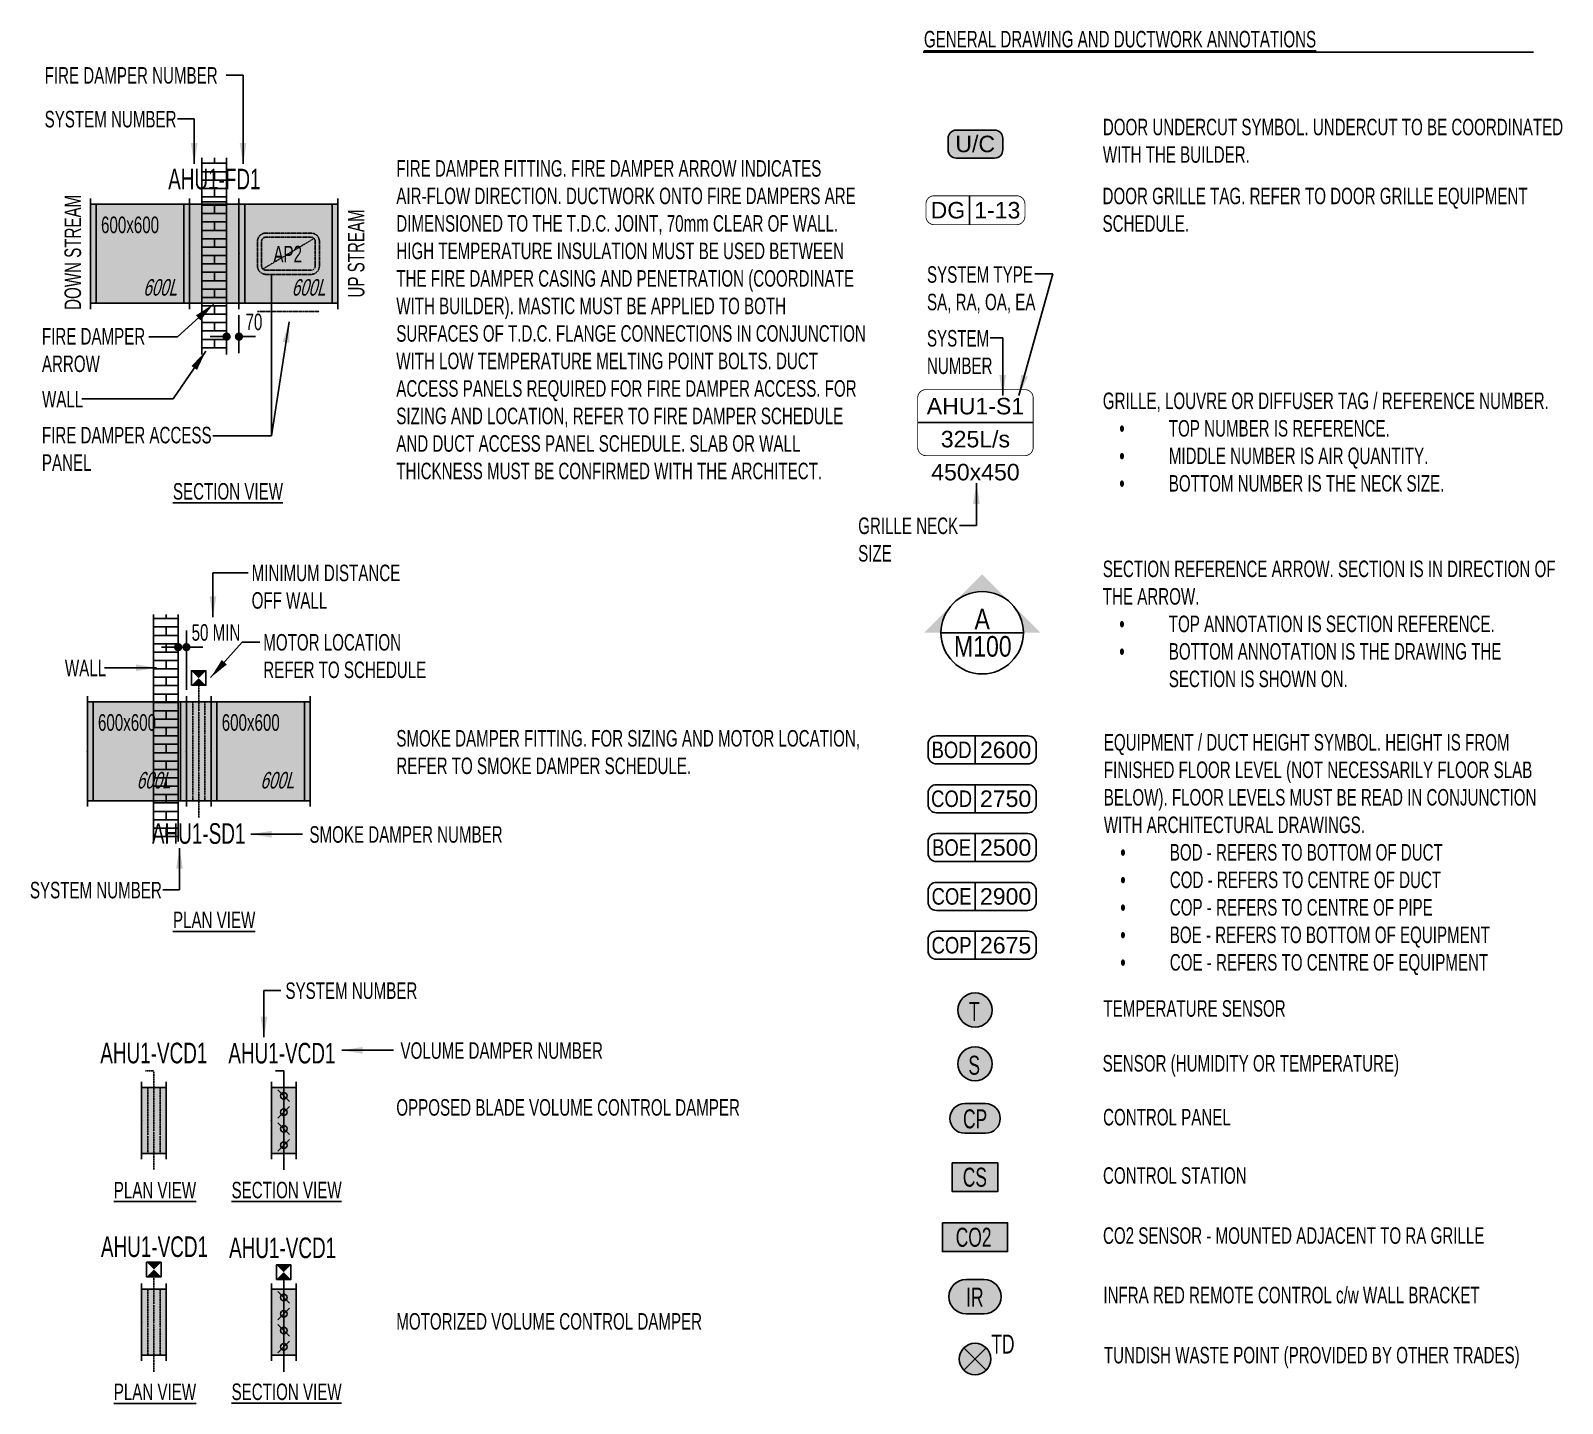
# Model space of a CAD drawing. Header units: millimetres. Extents: x 141 to 153906, y 19826 to 64501.
# Drawn here: x 25996 to 35280, y 48179 to 56498 of the extents above; entities that cross this region are included whole.
import ezdxf
from ezdxf.enums import TextEntityAlignment as Align

# ---------------------------------------------------------------- set-up
doc = ezdxf.new("R2010")
doc.units = ezdxf.units.MM
for name, pattern in [('Flex', [0.4, 0, -0.4]), ('HD', [3.3, 1.8, -1.5]), ('Ins', [1, 0.5, -0.5]), ('Vsdd', [3.55, 1.5, -0.85, 0.35, -0.85])]:
    doc.linetypes.add(name, pattern=pattern)
for name, color, linetype in [('Hvac-Dim', 7, 'Continuous'), ('Hvac-Door Undercut Layer', 7, 'Continuous'), ('Hvac-FireDamper', 4, 'Continuous'), ('Hvac-GrilleTag', 1, 'Continuous'), ('Hvac-Legend', 7, 'Continuous'), ('Hvac-Notes', 7, 'Continuous'), ('Hvac-SectionArrow', 3, 'Continuous'), ('Hvac-TagHeights', 14, 'Continuous'), ('Hvaccont', 7, 'Continuous'), ('Hvacduct-ra', 210, 'Continuous'), ('Hvacduct-ra-Shading', 223, 'Continuous'), ('Hvacduct-sa', 160, 'Continuous'), ('Hvacduct-sa-Shading', 163, 'Continuous'), ('HvacDuctText', 7, 'Continuous'), ('Hvacelec', 7, 'Continuous'), ('Hvacequip', 4, 'Continuous'), ('Hvacequip-Shading', 254, 'Continuous'), ('Xref-WallHatch', 254, 'Continuous'), ('Xref-Walls', 8, 'Continuous')]:
    doc.layers.add(name, color=color, linetype=linetype)
doc.styles.add('_Arial', font='arial.ttf')
doc.styles.add('Arial', font='ARIALN.TTF', dxfattribs={"width": 0.8})
doc.styles.add('Arial Narrow', font='ARIALN.TTF', dxfattribs={"width": 0.9, "height": 200})
doc.styles.add('Arial Narrow_1', font='ARIALN.TTF', dxfattribs={"height": 250})
doc.styles.add('HVACS', font='ARIALN.TTF', dxfattribs={"width": 0.8})
doc.styles.add('ROMAND', font='romand')
doc.styles.add('ROMANS', font='romans')
doc.dimstyles.new('ISO-25', dxfattribs={"dimtxt": 2.5, "dimasz": 2.5, "dimexe": 1.25, "dimexo": 0.625, "dimtad": 1, "dimtxsty": 'Standard', "dimcen": 2.5, "dimadec": 0, "dimazin": 0, "dimtfac": 1, "dimtmove": 0, "dimatfit": 3, "dimfxl": 1, "dimarcsym": 0})
doc.dimstyles.new('Standard 100', dxfattribs={"dimscale": 50, "dimtxt": 2, "dimasz": 1, "dimexe": 2, "dimexo": 0.63, "dimgap": 0.63, "dimtad": 1, "dimdec": 0, "dimrnd": 5, "dimzin": 0, "dimdsep": 46, "dimtxsty": 'Arial', "dimblk": 'DOT', "dimcen": 0.09, "dimclrd": 1, "dimclre": 1, "dimclrt": 256, "dimadec": 0, "dimazin": 0, "dimtfac": 1, "dimtdec": 0, "dimtofl": 0, "dimtmove": 0, "dimatfit": 3, "dimfxl": 1, "dimtolj": 1, "dimtzin": 0, "dimarcsym": 0})

# ---------------------------------------------------------------- blocks, each defined once
blk = doc.blocks.new('_Dot')
at = {"color": 0, "linetype": 'ByBlock', "lineweight": -2}
blk.add_line((-0.5, 0), (-1, 0), dxfattribs=at)
at = {"color": 0, "linetype": 'ByBlock', "const_width": 0.5}
blk.add_lwpolyline([(-0.25, 0, 1), (0.25, 0, 1)], format="xyb", close=True, dxfattribs=at)
blk = doc.blocks.new('*D330')
at = {"layer": 'Defpoints', "color": 0, "transparency": 16777216}
for p in [(27183.6, 54811.1), (27258.6, 54811.1), (27183.6, 54643.7)]:
    blk.add_point(p, dxfattribs=at)
at = {"layer": 'Hvac-Dim', "color": 1, "lineweight": -2, "transparency": 16777216}
for p, q in [((27183.6, 54773.6), (27183.6, 54543.7)), ((27258.6, 54773.6), (27258.6, 54543.7)), ((27133.6, 54643.7), (27083.6, 54643.7)), ((27308.6, 54643.7), (27358.6, 54643.7))]:
    blk.add_line(p, q, dxfattribs=at)
at = {"layer": 'Hvac-Dim', "color": 1, "lineweight": -2, "transparency": 16777216, "xscale": 50, "yscale": 50, "zscale": 50}
blk.add_blockref('_Dot', (27183.6, 54643.7), dxfattribs=at)
at = {"layer": 'Hvac-Dim', "color": 1, "lineweight": -2, "transparency": 16777216, "xscale": 50, "yscale": 50, "zscale": 50, "rotation": 180}
blk.add_blockref('_Dot', (27258.6, 54643.7), dxfattribs=at)
at = {"layer": 'Hvac-Dim', "transparency": 16777216, "insert": (27349.4, 54732.2), "char_height": 100, "attachment_point": 5, "style": 'Arial'}
blk.add_mtext('\\A1;\\A1;70', dxfattribs=at)
blk = doc.blocks.new('*D338')
at = {"layer": 'Defpoints', "color": 0, "transparency": 16777216}
for p in [(26890.1, 52761.8), (26890.1, 52465.3), (26940.1, 52465.3)]:
    blk.add_point(p, dxfattribs=at)
at = {"layer": 'Hvac-Dim', "color": 1, "lineweight": -2, "transparency": 16777216}
for p, q in [((26890.1, 52502.8), (26890.1, 52861.8)), ((26940.1, 52502.8), (26940.1, 52861.8)), ((26840.1, 52761.8), (26790.1, 52761.8)), ((26990.1, 52761.8), (27040.1, 52761.8))]:
    blk.add_line(p, q, dxfattribs=at)
at = {"layer": 'Hvac-Dim', "color": 1, "lineweight": -2, "transparency": 16777216, "xscale": 50, "yscale": 50, "zscale": 50}
blk.add_blockref('_Dot', (26890.1, 52761.8), dxfattribs=at)
at = {"layer": 'Hvac-Dim', "color": 1, "lineweight": -2, "transparency": 16777216, "xscale": 50, "yscale": 50, "zscale": 50, "rotation": 180}
blk.add_blockref('_Dot', (26940.1, 52761.8), dxfattribs=at)
at = {"layer": 'Hvac-Dim', "transparency": 16777216, "insert": (27119.4, 52850.3), "char_height": 100, "attachment_point": 5, "style": 'Arial'}
blk.add_mtext('\\A1;\\A1;50 MIN', dxfattribs=at)
blk = doc.blocks.new('SSSS')
at = {"layer": 'Hvac-TagHeights', "linetype": 'Continuous'}
blk.add_line((-370.6, -85), (-370.6, 85), dxfattribs=at)
blk.add_lwpolyline([(-654.8, -35, 0.414214), (-604.8, -85), (-50, -85, 0.414214), (0, -35), (0, 35, 0.414214), (-50, 85), (-604.8, 85, 0.414214), (-654.8, 35)], format="xyb", close=True, dxfattribs=at)
at = {"layer": 'Hvac-TagHeights', "style": '_Arial', "width": 0.8}
blk.add_attdef('COD', text='', height=100, dxfattribs=at).set_placement((-512.7, 0), align=Align.MIDDLE_CENTER)
at = {"layer": 'Hvac-TagHeights', "style": '_Arial'}
blk.add_attdef('HGT', text='', height=100, dxfattribs=at).set_placement((-185.3, 0), align=Align.MIDDLE_CENTER)
blk = doc.blocks.new('Grille Tag')
at = {"layer": 'Hvac-GrilleTag', "color": 1}
blk.add_line((-350, 0), (350, 0), dxfattribs=at)
at = {"layer": 'Hvac-GrilleTag', "color": 1, "const_width": 5}
blk.add_lwpolyline([(-300, 200), (300, 200, -0.414214), (350, 150), (350, -150, -0.414214), (300, -200), (-300, -200, -0.414214), (-350, -150), (-350, 150, -0.414214)], format="xyb", close=True, dxfattribs=at)
at = {"style": '_Arial'}
for tag, p in [('TAGNO', (0, 100)), ('L/S', (0, -100)), ('SIZE', (0, -300))]:
    blk.add_attdef(tag, text='', height=100, dxfattribs=at).set_placement(p, align=Align.MIDDLE_CENTER)
blk = doc.blocks.new('DG Tag')
at = {"layer": 'Hvac-GrilleTag', "color": 1}
blk.add_line((0, 87.5), (0, -87.5), dxfattribs=at)
at = {"layer": 'Hvac-GrilleTag', "color": 1, "const_width": 5}
blk.add_lwpolyline([(285.1, 87.5), (-214.9, 87.5, 0.414214), (-264.9, 37.5), (-264.9, -37.5, 0.414214), (-214.9, -87.5), (285.1, -87.5, 0.414214), (335.1, -37.5), (335.1, 37.5, 0.414214)], format="xyb", close=True, dxfattribs=at)
at = {"color": 7, "style": '_Arial'}
blk.add_text('DG', height=100, dxfattribs=at).set_placement((-236.4, -49.9))
blk.add_attdef('NO', text='', height=100, dxfattribs=at).set_placement((167.5, 0), align=Align.MIDDLE_CENTER)
blk = doc.blocks.new('FLL-7D93')
at = {"layer": 'Hvacduct-ra', "color": 8, "linetype": 'Continuous', "flags": 128}
blk.add_lwpolyline([(0, -335), (0, -300), (35, -300), (35, 300), (0, 300), (0, 335)], dxfattribs=at)
blk = doc.blocks.new('FLR-7D9C')
at = {"layer": 'Hvacduct-ra', "color": 8, "linetype": 'Continuous', "flags": 128}
blk.add_lwpolyline([(0, -335), (0, -300), (-35, -300), (-35, 300), (0, 300), (0, 335)], dxfattribs=at)
blk = doc.blocks.new('FLL-810B')
at = {"layer": 'Hvacduct-sa', "color": 8, "linetype": 'Continuous', "flags": 128}
blk.add_lwpolyline([(0, -335), (0, -300), (35, -300), (35, 300), (0, 300), (0, 335)], dxfattribs=at)
blk = doc.blocks.new('FLR-8114')
at = {"layer": 'Hvacduct-sa', "color": 8, "linetype": 'Continuous', "flags": 128}
blk.add_lwpolyline([(0, -335), (0, -300), (-35, -300), (-35, 300), (0, 300), (0, 335)], dxfattribs=at)
blk = doc.blocks.new('FLL-80BA')
at = {"layer": 'Hvacduct-sa', "color": 8, "linetype": 'Continuous', "flags": 128}
blk.add_lwpolyline([(0, -335), (0, -300), (35, -300), (35, 300), (0, 300), (0, 335)], dxfattribs=at)
blk = doc.blocks.new('FLR-80C3')
at = {"layer": 'Hvacduct-sa', "color": 8, "linetype": 'Continuous', "flags": 128}
blk.add_lwpolyline([(0, -335), (0, -300), (-35, -300), (-35, 300), (0, 300), (0, 335)], dxfattribs=at)
blk = doc.blocks.new('B286')
at = {"layer": 'Hvacequip', "color": 8, "linetype": 'Continuous'}
for p, q in [((-35.4, -14.6), (35.4, -85.4)), ((-35.4, -185.4), (35.4, -114.6))]:
    blk.add_line(p, q, dxfattribs=at)
for centre in [(0, -50), (0, -150)]:
    blk.add_circle(centre, 20, dxfattribs=at)
blk = doc.blocks.new('B295')
at = {"layer": 'Hvacequip', "color": 8, "linetype": 'Continuous'}
for p, q in [((-35.4, -14.6), (35.4, -85.4)), ((-35.4, -185.4), (35.4, -114.6))]:
    blk.add_line(p, q, dxfattribs=at)
for centre in [(0, -50), (0, -150)]:
    blk.add_circle(centre, 20, dxfattribs=at)
blk = doc.blocks.new('isoB2A6')
at = {"layer": 'Hvacelec', "color": 4, "linetype": 'Continuous'}
blk.add_lwpolyline([(31.2, 259.4), (31.2, 346.9), (118.7, 346.9), (118.7, 259.4)], close=True, dxfattribs=at)
blk.add_solid([(31.2, 259.4), (118.7, 259.4), (118.7, 346.9), (31.2, 346.9)], dxfattribs=at)
at = {"layer": 'Hvacelec', "color": 4, "linetype": 'Ins', "style": 'ROMAND'}
blk.add_text('a', height=0.005, dxfattribs=at).set_placement((31.2, 259.4))
at = {"layer": 'Hvacelec', "color": 4, "linetype": 'Vsdd', "style": 'ROMANS'}
blk.add_text('a', height=0.005, dxfattribs=at).set_placement((75.5, 259.4))
at = {"layer": 'Hvacelec', "color": 4, "linetype": 'Flex', "style": 'ROMANS'}
blk.add_text('a', height=0.005, dxfattribs=at).set_placement((118.7, 259.4))
blk = doc.blocks.new('isoB23E')
at = {"layer": 'Hvacelec', "color": 4, "linetype": 'Continuous'}
blk.add_lwpolyline([(31, 275.7), (31, 363.2), (118.5, 363.2), (118.5, 275.7)], close=True, dxfattribs=at)
blk.add_solid([(31, 275.7), (118.5, 275.7), (118.5, 363.2), (31, 363.2)], dxfattribs=at)
at = {"layer": 'Hvacelec', "color": 4, "linetype": 'Ins', "style": 'ROMAND'}
blk.add_text('a', height=0.005, dxfattribs=at).set_placement((31, 275.7))
at = {"layer": 'Hvacelec', "color": 4, "linetype": 'Vsdd', "style": 'ROMANS'}
blk.add_text('a', height=0.005, dxfattribs=at).set_placement((75.2, 275.7))
at = {"layer": 'Hvacelec', "color": 4, "linetype": 'Flex', "style": 'ROMANS'}
blk.add_text('a', height=0.005, dxfattribs=at).set_placement((118.5, 275.7))
blk = doc.blocks.new('B2E0')
at = {"layer": 'Hvacequip', "color": 8, "linetype": 'Continuous'}
for p, q in [((-35.4, -14.6), (35.4, -85.4)), ((-35.4, -185.4), (35.4, -114.6))]:
    blk.add_line(p, q, dxfattribs=at)
for centre in [(0, -50), (0, -150)]:
    blk.add_circle(centre, 20, dxfattribs=at)
blk = doc.blocks.new('B2EF')
at = {"layer": 'Hvacequip', "color": 8, "linetype": 'Continuous'}
for p, q in [((-35.4, -14.6), (35.4, -85.4)), ((-35.4, -185.4), (35.4, -114.6))]:
    blk.add_line(p, q, dxfattribs=at)
for centre in [(0, -50), (0, -150)]:
    blk.add_circle(centre, 20, dxfattribs=at)
blk = doc.blocks.new('iso8193')
at = {"layer": 'Hvacelec', "color": 4, "linetype": 'Continuous'}
blk.add_lwpolyline([(30.8, 400.5), (30.8, 488), (118.3, 488), (118.3, 400.5)], close=True, dxfattribs=at)
blk.add_solid([(30.8, 400.5), (118.3, 400.5), (118.3, 488), (30.8, 488)], dxfattribs=at)
at = {"layer": 'Hvacelec', "color": 4, "linetype": 'Ins', "style": 'ROMAND'}
blk.add_text('a', height=0.005, dxfattribs=at).set_placement((30.8, 400.5))
at = {"layer": 'Hvacelec', "color": 4, "linetype": 'Vsdd', "style": 'ROMANS'}
blk.add_text('a', height=0.005, dxfattribs=at).set_placement((75.1, 400.5))
at = {"layer": 'Hvacelec', "color": 4, "linetype": 'Flex', "style": 'ROMANS'}
blk.add_text('a', height=0.005, dxfattribs=at).set_placement((118.3, 400.5))
blk = doc.blocks.new('Section Arrow')
at = {"layer": 'Hvac-Notes', "color": 1}
blk.add_line((31792, 10204), (31187, 10204), dxfattribs=at)
at = {"style": '_Arial', "width": 0.8}
for tag, p in [('SECT', (31481, 10318)), ('DWG', (31494, 10089))]:
    blk.add_attdef(tag, text='', height=167, dxfattribs=at).set_placement(p, align=Align.MIDDLE_CENTER)

msp = doc.modelspace()

# ---------------------------------------------------------------- hatches: boundary and pattern name
at = {"layer": 'Hvac-Door Undercut Layer', "linetype": 'Continuous'}
msp.add_hatch(color=223, dxfattribs=at).paths.add_polyline_path([(31556.5, 55775.7, 0.414214), (31606.5, 55725.7), (31838.3, 55725.7, 0.414214), (31888.3, 55775.7), (31888.3, 55845.7, 0.414214), (31838.3, 55895.7), (31606.5, 55895.7, 0.414214), (31556.5, 55845.7)])
at = {"layer": 'Hvac-SectionArrow'}
h = msp.add_hatch(color=4, dxfattribs=at)
h.paths.add_polyline_path([(31939.7, 53025.7, 0.198912), (31763.3, 53098.8, 0.198912), (31586.8, 53025.7), (31763.3, 53202.2)])
h.paths.add_polyline_path([(32116.2, 52849.2), (32012.8, 52849.2, 0.198912), (31939.7, 53025.7)])
h.paths.add_polyline_path([(31586.8, 53025.7, 0.198912), (31513.7, 52849.2), (31410.3, 52849.2)])
at = {"layer": 'Hvaccont', "linetype": 'Continuous'}
for points in [[(31823.8, 50562.3, 1), (31616.3, 50562.3, 1)], [(31823.8, 50236.8, 1), (31616.3, 50236.8, 1)], [(31857.9, 49637.2), (31582.3, 49637.2), (31582.3, 49462.3), (31857.9, 49462.3)], [(31917.4, 49273.2), (31522.7, 49273.2), (31522.7, 49098.3), (31917.4, 49098.3)], [(31665.5, 48721.5), (31774.6, 48721.5, 1), (31774.6, 48929), (31665.5, 48929, 1)], [(31815.4, 48447.4, 1), (31624.8, 48447.4, 1)]]:
    msp.add_hatch(color=111, dxfattribs=at).paths.add_polyline_path(points)
at = {"layer": 'Hvaccont'}
msp.add_hatch(color=111, dxfattribs=at).paths.add_polyline_path([(31657.6, 49815.9), (31782.6, 49815.9, 1), (31782.6, 49995.9), (31657.6, 49995.9, 1)])
at = {"layer": 'Xref-WallHatch'}
h = msp.add_hatch(dxfattribs=at)
h.set_pattern_fill('BRICK_STRBOND', color=256, style=0)
h.set_pattern_definition([(0, (-12106.24, 829.965), (0, 50.8), []), (90, (-12106.24, 829.96), (-101.6, 50.8), [50.8, -50.8])])
edge = h.paths.add_edge_path()
edge.add_line((27033.6, 55726.4), (27183.6, 55726.4))
edge.add_line((27033.6, 54535.5), (27033.6, 55726.4))
edge.add_line((27033.6, 54535.5), (27183.6, 54535.5))
edge.add_line((27183.6, 54535.5), (27183.6, 55726.4))
h = msp.add_hatch(dxfattribs=at)
h.set_pattern_fill('BRICK_STRBOND', color=256, style=0)
h.set_pattern_definition([(0, (-12399.78, -2335.52), (0, 50.8), []), (90, (-12399.78, -2335.52), (-101.6, 50.8), [50.8, -50.8])])
edge = h.paths.add_edge_path()
edge.add_line((26740.1, 52959.8), (26890.1, 52959.8))
edge.add_line((26740.1, 51584.7), (26740.1, 52959.8))
edge.add_line((26740.1, 51584.7), (26890.1, 51584.7))
edge.add_line((26890.1, 51584.7), (26890.1, 52959.8))

# ---------------------------------------------------------------- linework, layer by layer
for p in [(26958.6, 55146.1, 635), (26940.1, 52130.3, 635), (26668.1, 49893.2), (27454.9, 49893.2), (26668.1, 48670.8), (27454.9, 48670.8)]:
    msp.add_point(p)
at = {"layer": 'Hvac-Door Undercut Layer', "color": 1, "linetype": 'Continuous'}
for p, q in [((31606.5, 55895.7), (31838.3, 55895.7)), ((31556.5, 55775.7), (31556.5, 55845.7)), ((31888.3, 55845.7), (31888.3, 55775.7)), ((31838.3, 55725.7), (31606.5, 55725.7))]:
    msp.add_line(p, q, dxfattribs=at)
for centre, start, end in [((31606.5, 55845.7), 90, 180), ((31838.3, 55845.7), 0, 90), ((31606.5, 55775.7), 180, 270), ((31838.3, 55775.7), 270, 0)]:
    msp.add_arc(centre, 50, start, end, dxfattribs=at)
at = {"layer": 'Hvac-FireDamper', "color": 1, "linetype": 'HD'}
for p, q in [((27403.5, 55053.4, 635), (27713.8, 55238.7, 635)), ((27371.1, 54796.1, 635), (27746.1, 54796.1, 635))]:
    msp.add_line(p, q, dxfattribs=at)
at = {"layer": 'Hvac-FireDamper', "linetype": 'HD'}
msp.add_lwpolyline([(27421.1, 55271.1, 0.414214), (27371.1, 55221.1), (27371.1, 55071.1, 0.414214), (27421.1, 55021.1), (27696.1, 55021.1, 0.414214), (27746.1, 55071.1), (27746.1, 55221.1, 0.414214), (27696.1, 55271.1)], format="xyb", close=True, dxfattribs=at)
at = {"layer": 'Hvac-FireDamper', "color": 1, "linetype": 'HD'}
msp.add_lwpolyline([(27421.1, 55246.1, 0.414214), (27396.1, 55221.1), (27396.1, 55071.1, 0.414214), (27421.1, 55046.1), (27696.1, 55046.1, 0.414214), (27721.1, 55071.1), (27721.1, 55221.1, 0.414214), (27696.1, 55246.1)], format="xyb", close=True, dxfattribs=at)
at = {"layer": 'Hvac-Notes', "color": 1}
msp.add_line((31405.6, 56367.2), (35105.2, 56367.2), dxfattribs=at)
at = {"layer": 'Hvac-SectionArrow', "color": 4}
msp.add_circle((31763.3, 52849.2), 249.6, dxfattribs=at)
at = {"layer": 'Hvaccont', "color": 1, "linetype": 'Continuous'}
for p, q in [((31652.7, 48514.8), (31787.5, 48380)), ((31652.7, 48380), (31787.5, 48514.8))]:
    msp.add_line(p, q, dxfattribs=at)
at = {"layer": 'Hvaccont', "color": 1}
msp.add_lwpolyline([(31657.6, 49815.9), (31782.6, 49815.9, 1), (31782.6, 49995.9), (31657.6, 49995.9, 1)], format="xyb", close=True, dxfattribs=at)
at = {"layer": 'Hvaccont', "color": 7}
for points in [[(31582.3, 49637.2), (31857.9, 49637.2), (31857.9, 49462.3), (31582.3, 49462.3)], [(31522.7, 49273.2), (31917.4, 49273.2), (31917.4, 49098.3), (31522.7, 49098.3)]]:
    msp.add_lwpolyline(points, close=True, dxfattribs=at)
at = {"layer": 'Hvaccont', "linetype": 'Continuous'}
msp.add_lwpolyline([(31665.5, 48721.5), (31774.6, 48721.5, 1), (31774.6, 48929), (31665.5, 48929, 1)], format="xyb", close=True, dxfattribs=at)
at = {"layer": 'Hvaccont', "color": 7, "linetype": 'Continuous'}
for centre, radius in [((31720.1, 50562.3), 103.7), ((31720.1, 50236.8), 103.7), ((31720.1, 48447.4), 95.3)]:
    msp.add_circle(centre, radius, dxfattribs=at)
at = {"layer": 'Hvacduct-ra', "color": 210, "linetype": 'Continuous', "elevation": 635, "flags": 128}
for points in [[(26358.6, 54846.1), (26958.6, 54846.1), (26958.6, 55446.1), (26358.6, 55446.1)], [(27258.6, 54846.1), (27858.6, 54846.1), (27858.6, 55446.1), (27258.6, 55446.1)]]:
    msp.add_lwpolyline(points, close=True, dxfattribs=at)
at = {"layer": 'Hvacduct-ra', "color": 210, "linetype": 'Continuous'}
for p in [(26358.6, 55146.1, 635), (27258.6, 55146.1, 635)]:
    msp.add_point(p, dxfattribs=at)
at = {"layer": 'Hvacduct-ra-Shading', "color": 223, "linetype": 'Continuous'}
for p in [(26358.6, 55146.1, 635), (27258.6, 55146.1, 635)]:
    msp.add_point(p, dxfattribs=at)
for points in [[(26358.6, 54846.1, 635), (26958.6, 54846.1, 635), (26358.6, 55446.1, 635), (26958.6, 55446.1, 635)], [(27258.6, 54846.1, 635), (27858.6, 54846.1, 635), (27258.6, 55446.1, 635), (27858.6, 55446.1, 635)]]:
    msp.add_solid(points, dxfattribs=at)
at = {"layer": 'Hvacduct-sa', "color": 8, "linetype": 'Vsdd'}
for p, q in [((27015.1, 51730.3, 635), (27015.1, 52530.3, 635)), ((26978.1, 51830.3, 635), (26978.1, 52430.3, 635)), ((27052.1, 51830.3, 635), (27052.1, 52430.3, 635)), ((26743.1, 50193.2), (26693.1, 50193.2)), ((26743.1, 49593.2), (26743.1, 50193.2)), ((26706.1, 49693.2), (26706.1, 50093.2)), ((26780.1, 49693.2), (26780.1, 50093.2)), ((26743.1, 48370.8), (26743.1, 48970.8)), ((26706.1, 48470.8), (26706.1, 48870.8)), ((26780.1, 48470.8), (26780.1, 48870.8))]:
    msp.add_line(p, q, dxfattribs=at)
at = {"layer": 'Hvacduct-sa', "color": 8, "linetype": 'Continuous'}
for p, q in [((27529.9, 50193.2), (27479.9, 50193.2)), ((27529.9, 49593.2), (27529.9, 50193.2)), ((27529.9, 48370.8), (27529.9, 48970.8))]:
    msp.add_line(p, q, dxfattribs=at)
at = {"layer": 'Hvacduct-sa', "color": 160, "linetype": 'Continuous', "elevation": 635, "flags": 128}
for points in [[(26340.1, 51830.3), (26940.1, 51830.3), (26940.1, 52430.3), (26340.1, 52430.3)], [(27090.1, 51830.3), (27690.1, 51830.3), (27690.1, 52430.3), (27090.1, 52430.3)]]:
    msp.add_lwpolyline(points, close=True, dxfattribs=at)
at = {"layer": 'Hvacduct-sa', "color": 160, "linetype": 'Continuous'}
for p in [(26340.1, 52130.3, 635), (27090.1, 52130.3, 635)]:
    msp.add_point(p, dxfattribs=at)
at = {"layer": 'Hvacduct-sa-Shading', "color": 163, "linetype": 'Continuous'}
for p in [(26340.1, 52130.3, 635), (27090.1, 52130.3, 635)]:
    msp.add_point(p, dxfattribs=at)
for points in [[(26340.1, 51830.3, 635), (26940.1, 51830.3, 635), (26340.1, 52430.3, 635), (26940.1, 52430.3, 635)], [(27090.1, 51830.3, 635), (27690.1, 51830.3, 635), (27090.1, 52430.3, 635), (27690.1, 52430.3, 635)]]:
    msp.add_solid(points, dxfattribs=at)
at = {"layer": 'Hvacequip', "color": 4, "linetype": 'Continuous'}
for p, q in [((26958.6, 54811.1, 635), (26958.6, 55481.1, 635)), ((26958.6, 55446.1, 635), (27258.6, 55446.1, 635)), ((27258.6, 54811.1, 635), (27258.6, 55481.1, 635)), ((26958.6, 54846.1, 635), (27258.6, 54846.1, 635)), ((26940.1, 51795.3, 635), (26940.1, 52465.3, 635)), ((27090.1, 51795.3, 635), (27090.1, 52465.3, 635)), ((26940.1, 52430.3, 635), (27090.1, 52430.3, 635)), ((26940.1, 51830.3, 635), (27090.1, 51830.3, 635)), ((26668.1, 49658.2), (26668.1, 50128.2)), ((26668.1, 50093.2), (26818.1, 50093.2)), ((26818.1, 49658.2), (26818.1, 50128.2)), ((27454.9, 49658.2), (27454.9, 50128.2)), ((27454.9, 50093.2), (27604.9, 50093.2)), ((27604.9, 49658.2), (27604.9, 50128.2)), ((26668.1, 49693.2), (26818.1, 49693.2)), ((27454.9, 49693.2), (27604.9, 49693.2)), ((26668.1, 48435.8), (26668.1, 48905.8)), ((26668.1, 48870.8), (26818.1, 48870.8)), ((26818.1, 48435.8), (26818.1, 48905.8)), ((27454.9, 48435.8), (27454.9, 48905.8)), ((27454.9, 48870.8), (27604.9, 48870.8)), ((27604.9, 48435.8), (27604.9, 48905.8)), ((26668.1, 48470.8), (26818.1, 48470.8)), ((27454.9, 48470.8), (27604.9, 48470.8))]:
    msp.add_line(p, q, dxfattribs=at)
at = {"layer": 'Hvacequip', "color": 4, "linetype": 'Continuous', "elevation": 635, "flags": 128}
for points in [[(26958.6, 54846.1), (27258.6, 54846.1), (27258.6, 55446.1), (26958.6, 55446.1)], [(27033.6, 54831.1), (27183.6, 54831.1), (27183.6, 55461.1), (27033.6, 55461.1)], [(26940.1, 51830.3), (27090.1, 51830.3), (27090.1, 52430.3), (26940.1, 52430.3)]]:
    msp.add_lwpolyline(points, close=True, dxfattribs=at)
at = {"layer": 'Hvacequip', "color": 4, "linetype": 'Continuous', "flags": 128}
for points in [[(26668.1, 49693.2), (26818.1, 49693.2), (26818.1, 50093.2), (26668.1, 50093.2)], [(27454.9, 49693.2), (27604.9, 49693.2), (27604.9, 50093.2), (27454.9, 50093.2)], [(26668.1, 48470.8), (26818.1, 48470.8), (26818.1, 48870.8), (26668.1, 48870.8)], [(27454.9, 48470.8), (27604.9, 48470.8), (27604.9, 48870.8), (27454.9, 48870.8)]]:
    msp.add_lwpolyline(points, close=True, dxfattribs=at)
at = {"layer": 'Hvacequip', "color": 4, "linetype": 'Continuous'}
for points in [[(27033.6, 55446.1, 635), (27183.6, 55446.1, 635), (27183.6, 55146.1, 635)], [(27033.6, 54846.1, 635), (27183.6, 54846.1, 635), (27183.6, 55146.1, 635)]]:
    msp.add_solid(points, dxfattribs=at)
at = {"layer": 'Hvacequip-Shading', "color": 253, "linetype": 'Continuous'}
for points in [[(26958.6, 54846.1, 635), (27258.6, 54846.1, 635), (26958.6, 55446.1, 635), (27258.6, 55446.1, 635)], [(26940.1, 51830.3, 635), (27090.1, 51830.3, 635), (26940.1, 52430.3, 635), (27090.1, 52430.3, 635)], [(26668.1, 49693.2), (26818.1, 49693.2), (26668.1, 50093.2), (26818.1, 50093.2)], [(27454.9, 49693.2), (27604.9, 49693.2), (27454.9, 50093.2), (27604.9, 50093.2)], [(26668.1, 48470.8), (26818.1, 48470.8), (26668.1, 48870.8), (26818.1, 48870.8)], [(27454.9, 48470.8), (27604.9, 48470.8), (27454.9, 48870.8), (27604.9, 48870.8)]]:
    msp.add_solid(points, dxfattribs=at)
at = {"layer": 'Xref-Walls'}
for p, q in [((27033.6, 54535.5, 635), (27033.6, 55726.4, 635)), ((27183.6, 54535.5, 635), (27183.6, 55726.4, 635)), ((26740.1, 51584.7, 635), (26740.1, 52959.8, 635)), ((26890.1, 51584.7, 635), (26890.1, 52959.8, 635))]:
    msp.add_line(p, q, dxfattribs=at)

# ---------------------------------------------------------------- block references
at = {"layer": 'Hvac-Legend'}
ref = msp.add_blockref('DG Tag', (31687.3, 55409.8), dxfattribs=at)
ref.add_attrib('NO', '1-13', dxfattribs={"layer": '0', "height": 100, "style": '_Arial'}).set_placement((31854.9, 55409.8), align=Align.MIDDLE_CENTER)
for name, p, values in [('Grille Tag', (31722.4, 54122.6), {'TAGNO': 'AHU1-S1', 'L/S': '325L/s', 'SIZE': '450x450'}), ('SSSS', (32090.6, 52139.3), {'HGT': '2600', 'COD': 'BOD'}), ('SSSS', (32090.6, 51843.3), {'HGT': '2750', 'COD': 'COD'}), ('SSSS', (32090.6, 51547.3), {'HGT': '2500', 'COD': 'BOE'}), ('SSSS', (32090.6, 51251.3), {'HGT': '2900', 'COD': 'COE'}), ('SSSS', (32090.6, 50955.3), {'HGT': '2675', 'COD': 'COP'})]:
    msp.add_blockref(name, p, dxfattribs=at).add_auto_attribs(values)
at = {"layer": 'Hvac-SectionArrow'}
ref = msp.add_blockref('Section Arrow', (5784.2, 44430.7), dxfattribs=dict(at, xscale=0.8250000000000001, yscale=0.8250000000000001, zscale=0.8250000000000001))
ref.add_attrib('SECT', 'A', dxfattribs={"layer": '0', "height": 125, "style": '_Arial', "width": 0.8}).set_placement((31763.3, 52931.7), align=Align.MIDDLE_CENTER)
ref.add_attrib('DWG', 'M100', dxfattribs={"layer": '0', "height": 125, "style": '_Arial', "width": 0.8}).set_placement((31767.1, 52766.7), align=Align.MIDDLE_CENTER)
at = {"layer": 'Hvacduct-ra', "color": 8, "linetype": 'Continuous'}
for name, p in [('FLL-7D93', (26358.6, 55146.1, 635)), ('FLR-7D9C', (26958.6, 55146.1, 635)), ('FLL-7D93', (27258.6, 55146.1, 635)), ('FLR-7D9C', (27858.6, 55146.1, 635))]:
    msp.add_blockref(name, p, dxfattribs=at)
at = {"layer": 'Hvacduct-sa', "color": 8, "linetype": 'Continuous'}
for name, p in [('FLL-80BA', (26340.1, 52130.3, 635)), ('FLR-80C3', (26940.1, 52130.3, 635)), ('FLL-810B', (27090.1, 52130.3, 635)), ('FLR-8114', (27690.1, 52130.3, 635)), ('B2EF', (27529.9, 50093.2)), ('B2E0', (27529.9, 49893.2)), ('B295', (27529.9, 48870.8)), ('B286', (27529.9, 48670.8))]:
    msp.add_blockref(name, p, dxfattribs=at)
at = {"layer": 'Hvacelec', "color": 8, "linetype": 'Vsdd'}
for name, p in [('iso8193', (26940.1, 52130.3, 635)), ('isoB23E', (26668.1, 48670.8))]:
    msp.add_blockref(name, p, dxfattribs=at)
at = {"layer": 'Hvacelec', "color": 8, "linetype": 'Continuous'}
msp.add_blockref('isoB2A6', (27454.9, 48670.8), dxfattribs=at)

# ---------------------------------------------------------------- texts
at = {"layer": 'Hvac-Door Undercut Layer', "style": '_Arial'}
msp.add_text('U/C', height=100, dxfattribs=at).set_placement((31600.8, 55761.4))
at = {"layer": 'Hvac-FireDamper', "color": 9, "linetype": 'HD', "style": 'HVACS', "width": 0.8}
msp.add_text('AP2', height=100, dxfattribs=at).set_placement((27554, 55143.8, 635), align=Align.MIDDLE_CENTER)
at = {"layer": 'Hvac-Legend', "char_height": 100, "attachment_point": 1, "style": 'Arial Narrow_1'}
for s, insert, width in [('\\L\\W0.8;SECTION VIEW', (26858.6, 53756, 635), 683.343), ('\\L\\W0.8;PLAN VIEW', (26858.8, 51159, 635), 683.343), ('\\fArial Narrow|b0|i0;\\W0.8;OPPOSED BLADE VOLUME CONTROL DAMPER', (28212.4, 50022.5), 2997.512), ('\\L\\W0.8;PLAN VIEW', (26500, 49521.4, 635), 529.484), ('\\L\\W0.8;SECTION VIEW', (27214, 49521.7, 635), 683.343), ('\\W0.8;MOTORIZED VOLUME CONTROL DAMPER', (28212.4, 48725.8), 2997.512), ('\\L\\W0.8;PLAN VIEW', (26500, 48298.9, 635), 529.484), ('\\L\\W0.8;SECTION VIEW', (27214, 48299.2, 635), 683.343)]:
    msp.add_mtext(s, dxfattribs=dict(at, insert=insert, width=width))
at = {"layer": 'Hvac-Notes', "color": 7, "linetype": 'Continuous', "style": 'Arial Narrow', "width": 0.8}
for s, p in [('AHU1-FD1', (27109.6, 55597.6, 635)), ('AHU1-SD1', (27014.7, 51632.5, 635)), ('AHU1-VCD1', (26742.7, 50302.2)), ('AHU1-VCD1', (27518.9, 50301.3)), ('AHU1-VCD1', (26746.8, 49128.4)), ('AHU1-VCD1', (27523.4, 49121.6))]:
    msp.add_text(s, height=125, dxfattribs=at).set_placement(p, align=Align.MIDDLE)
at = {"layer": 'Hvac-Notes', "char_height": 100, "attachment_point": 1, "style": 'Arial Narrow_1'}
for s, insert, width in [('\\L\\W0.8;GENERAL DRAWING AND DUCTWORK ANNOTATIONS', (31410.3, 56496.6, 635), 2723.674), ('\\W0.8;FIRE DAMPER NUMBER', (26080.9, 56277), 1101.013), ('\\W0.8;SYSTEM NUMBER', (26080.9, 56011.7), 1261.547), ('\\W0.8;FIRE DAMPER FITTING. FIRE DAMPER ARROW INDICATES AIR-FLOW DIRECTION. DUCTWORK ONTO FIRE DAMPERS ARE DIMENSIONED TO THE T.D.C. JOINT, 70mm CLEAR OF WALL. HIGH TEMPERATURE INSULATION MUST BE USED BETWEEN THE FIRE DAMPER CASING AND PENETRATION (COORDINATE WITH BUILDER). MASTIC MUST BE APPLIED TO BOTH SURFACES OF T.D.C. FLANGE CONNECTIONS IN CONJUNCTION WITH LOW TEMPERATURE MELTING POINT BOLTS. DUCT ACCESS PANELS REQUIRED FOR FIRE DAMPER ACCESS. FOR SIZING AND LOCATION, REFER TO FIRE DAMPER SCHEDULE AND DUCT ACCESS PANEL SCHEDULE. SLAB OR WALL THICKNESS MUST BE CONFIRMED WITH THE ARCHITECT.', (28212.4, 55713.3), 2874.387), ('\\W0.8;SYSTEM TYPE\\PSA, RA, OA, EA', (31429, 55070.1, 635), 844.489), ('\\W0.8;FIRE DAMPER ARROW', (26064.4, 54695.9, 635), 762.769), ('\\W0.8;SYSTEM\\PNUMBER', (31428.6, 54683.7, 635), 844.489), ('\\W0.8;WALL', (26065.3, 54315), 1261.547), ('\\W0.8;GRILLE, LOUVRE OR DIFFUSER TAG / REFERENCE NUMBER. \\P\\pxi-3,l4t4;•^ITOP NUMBER IS REFERENCE. \\P•^IMIDDLE NUMBER IS AIR QUANTITY. \\P•^IBOTTOM NUMBER IS THE NECK SIZE.', (32494.5, 54304.6), 2781.713), ('\\W0.8;FIRE DAMPER ACCESS PANEL ', (26064.4, 54096.9, 635), 1054.156), ('\\W0.8;GRILLE NECK SIZE', (31011.8, 53547.3), 711.252), ('\\W0.8;MINIMUM DISTANCE OFF WALL', (27335.6, 53261.7, 635), 937.82), ('\\W0.8;SECTION REFERENCE ARROW. SECTION IS IN DIRECTION OF THE ARROW. \\P\\pxi-3,l4t4;•^ITOP ANNOTATION IS SECTION REFERENCE.\\P•^IBOTTOM ANNOTATION IS THE DRAWING THE SECTION IS SHOWN ON.', (32494.5, 53286.2), 2744.578), ('\\W0.8;MOTOR LOCATION REFER TO SCHEDULE', (27406, 52841.2, 635), 1078.217), ('\\W0.8;WALL', (26203.8, 52685.1), 1261.547), ('\\W0.8;SMOKE DAMPER FITTING. FOR SIZING AND MOTOR LOCATION, REFER TO SMOKE DAMPER SCHEDULE.', (28212.4, 52259.4), 2997.512), ('\\W0.8;SMOKE DAMPER NUMBER', (27685.9, 51676.6, 635), 1239.461), ('\\W0.8;SYSTEM NUMBER', (25991.9, 51339.5), 1261.547), ('\\W0.8;SYSTEM NUMBER', (27540.5, 50730), 1261.547), ('\\W0.8;TEMPERATURE SENSOR ', (32498, 50622.2, 635), 2434.235), ('\\W0.8;VOLUME DAMPER NUMBER', (28237.8, 50367, 635), 1335.067), ('\\W0.8;CONTROL STATION ', (32495.6, 49609.7, 635), 2436.584), ('\\W0.8;CO2 SENSOR - MOUNTED ADJACENT TO RA GRILLE', (32495.6, 49245.7, 635), 2436.584), ('\\W0.8;INFRA RED REMOTE CONTROL c/w WALL BRACKET', (32498, 48885.2, 635), 2434.235), ('\\W0.8;TUNDISH WASTE POINT (PROVIDED BY OTHER TRADES)', (32501, 48521.4, 635), 2569.533)]:
    msp.add_mtext(s, dxfattribs=dict(at, insert=insert, width=width))
for s, width, insert in [('\\W0.8;DOOR UNDERCUT SYMBOL. UNDERCUT TO BE COORDINATED WITH THE BUILDER.', 2783.142, (32494.7, 55964)), ('\\W0.8;DOOR GRILLE TAG. REFER TO DOOR GRILLE EQUIPMENT SCHEDULE.', 2814.025, (32492.8, 55546.1, -635)), ('\\W0.8;EQUIPMENT / DUCT HEIGHT SYMBOL. HEIGHT IS FROM \\PFINISHED FLOOR LEVEL (NOT NECESSARILY FLOOR SLAB \\PBELOW). FLOOR LEVELS MUST BE READ IN CONJUNCTION \\PWITH ARCHITECTURAL DRAWINGS.\\P\\pxi-3,l4t4;•^IBOD - REFERS TO BOTTOM OF DUCT\\P•^ICOD - REFERS TO CENTRE OF DUCT\\P•^ICOP - REFERS TO CENTRE OF PIPE\\P•^IBOE - REFERS TO BOTTOM OF EQUIPMENT\\P•^ICOE - REFERS TO CENTRE OF EQUIPMENT', 2851.245, (32500.6, 52235.3)), ('\\W0.8;SENSOR (HUMIDITY OR TEMPERATURE)', 2438.946, (32493.3, 50289.8, 635)), ('\\W0.8;CONTROL PANEL', 2436.067, (32496.1, 49963.3, 635))]:
    msp.add_mtext_dynamic_manual_height_columns(s, width=width, gutter_width=1, heights=[0], dxfattribs=dict(at, insert=insert))
at = {"layer": 'Hvac-Notes', "char_height": 100, "width": 728.716, "attachment_point": 1, "rotation": 90, "style": 'Arial Narrow_1'}
for s, insert in [('\\W0.8;DOWN STREAM', (26201.3, 54805.8)), ('\\W0.8;UP STREAM', (27918.7, 54880.5))]:
    msp.add_mtext(s, dxfattribs=dict(at, insert=insert))
at = {"layer": 'Hvaccont', "color": 7, "linetype": 'Continuous', "style": 'Arial Narrow_1', "width": 0.8}
for s, p in [('T', (31683.4, 50496.2)), ('S', (31679.8, 50170.7)), ('CP', (31647.3, 49845.6)), ('CS', (31645.9, 49492.1)), ('CO2', (31603, 49128.1)), ('IR', (31666.4, 48765)), ('TD', (31818.8, 48480.7))]:
    msp.add_text(s, height=115, dxfattribs=at).set_placement(p)
at = {"layer": 'HvacDuctText', "style": 'Arial Narrow_1', "width": 0.8}
for p in [(26598.6, 55321.1, 635), (26580.1, 52305.3, 635), (27330.1, 52305.3, 635)]:
    msp.add_text('600x600', height=100, dxfattribs=at).set_placement(p, align=Align.MIDDLE)
at = {"layer": 'HvacDuctText', "linetype": 'Continuous', "style": 'Arial Narrow_1', "oblique": 15, "width": 0.8}
for p in [(26780, 54942.1, 635), (27679.8, 54942.1, 635), (26740.1, 51955.3, 635), (27490.1, 51955.3, 635)]:
    msp.add_text('600L', height=100, dxfattribs=at).set_placement(p, align=Align.MIDDLE)

# ---------------------------------------------------------------- dimensions: what is measured, and where the dimension line sits
at = {"layer": 'Hvac-Dim'}
for base, p1, p2, text, picture, middle in [((27183.6, 54643.7), (27258.6, 54811.1, 635), (27183.6, 54811.1, 635), '\\A1;70', '*D330', (27349.4, 54643.7)), ((26890.1, 52761.8), (26940.1, 52465.3, 635), (26890.1, 52465.3, 635), '\\A1;<> MIN', '*D338', (27119.4, 52761.8))]:
    dim = msp.add_linear_dim(base=base, p1=p1, p2=p2, text=text, dimstyle='Standard 100', override={"dimexo": 0.75, "dimgap": 0.75, "dimblk1": 'Dot', "dimblk2": 'Dot', "dimsah": 1, "dimtmove": 1}, dxfattribs=at)
    dim.commit()
    dim.dimension.update_dxf_attribs({"geometry": picture, "text_midpoint": middle, "dimtype": 160})

# ---------------------------------------------------------------- leaders
at = {"layer": 'Hvac-Notes'}
for points in [[(27283.8, 55691.6), (27283.8, 56228.5), (27181.8, 56228.5)], [(26987.5, 55691.6), (26987.5, 55963.2), (26885.4, 55963.2)], [(27455.6, 55021.1, 635), (27455.7, 54043.2, 635), (27101.2, 54043.2, 635)], [(31986.1, 54286.3, 635), (32192.1, 55024.2, 635), (32082.2, 55024.2, 635)], [(27104.5, 54841.3, 635), (26885.3, 54642.2, 635), (26711.5, 54642.2, 635)], [(27562.5, 54732.8, 635), (27455.7, 54043.2, 635), (27101.2, 54043.2, 635)], [(31887.7, 54287.1, 635), (31887.7, 54635.6, 635), (31812.7, 54635.6, 635)], [(27058.5, 54556.5), (26858.9, 54266.5), (26306.3, 54266.5)], [(31728.7, 53755), (31728.7, 53498.8), (31626.7, 53498.8)], [(27100.8, 52944, 635), (27100.8, 53213.2, 635), (27314.9, 53213.2, 635)], [(27087, 52576.9, 635), (27278.2, 52792.7, 635), (27385.2, 52792.7, 635)], [(26759.8, 52636.6), (26502.3, 52636.6), (26444.7, 52636.6)], [(27331, 51628, 635), (27594.3, 51628, 635), (27644.4, 51628, 635)], [(26898.4, 51544.1), (26898.4, 51291), (26796.3, 51291)], [(27409.8, 50398.4), (27409.8, 50681.5), (27511.8, 50681.5)], [(27882.9, 50318.5, 635), (28146.1, 50318.4, 635), (28196.2, 50318.5, 635)]]:
    msp.add_leader(points, dimstyle='ISO-25', override={"dimscale": 50, "dimtad": 0}, dxfattribs=at)

doc.saveas('drawing.dxf')
